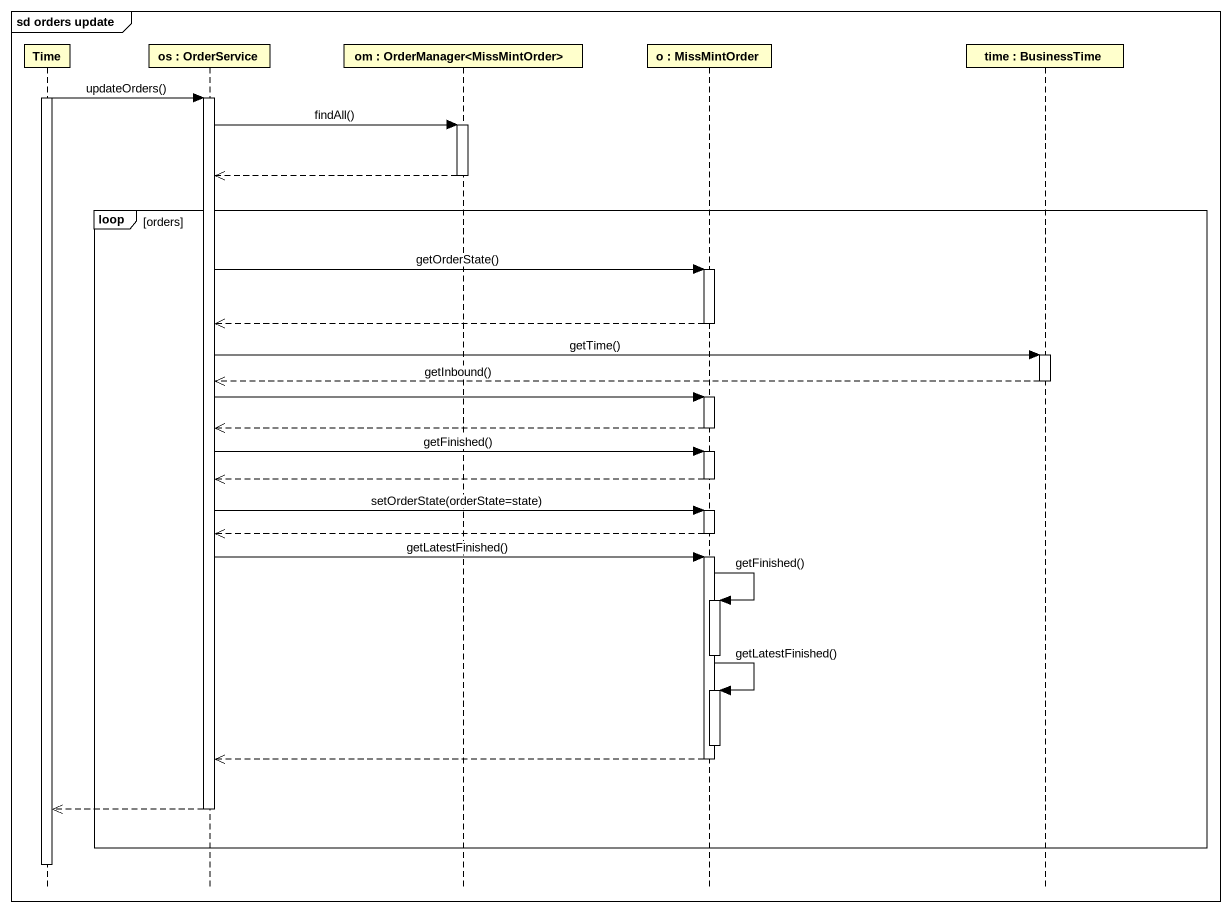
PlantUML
@startuml
mainframe sd orders update
hide footbox
participant Time
participant "os : OrderService" as os
participant "om : OrderManager<MissMintOrder>" as om
participant "o : MissMintOrder" as o_
participant "time : BusinessTime" as time

activate Time
Time -> os : updateOrders()
activate os
os -> om : findAll()
activate om
om -->> os
deactivate om
loop orders
  os -> o_ : getOrderState()
  activate o_
  o_ -->> os
  deactivate o_
  os -> time : getTime()
  activate time
  time -->> os
  deactivate time
  os -> o_ : getInbound()
  activate o_
  o_ -->> os
  deactivate o_
  os -> o_ : getFinished()
  activate o_
  o_ -->> os
  deactivate o_
  os -> o_ : setOrderState(orderState=state)
  activate o_
  o_ -->> os
  deactivate o_
  os -> o_ : getLatestFinished()
  activate o_
  o_ -> o_ : getFinished()
  activate o_
  deactivate o_
  o_ -> o_ : getLatestFinished()
  activate o_
  deactivate o_
  o_ -->> os
  deactivate o_
  os -->> Time
  deactivate os
end
deactivate Time
@enduml
